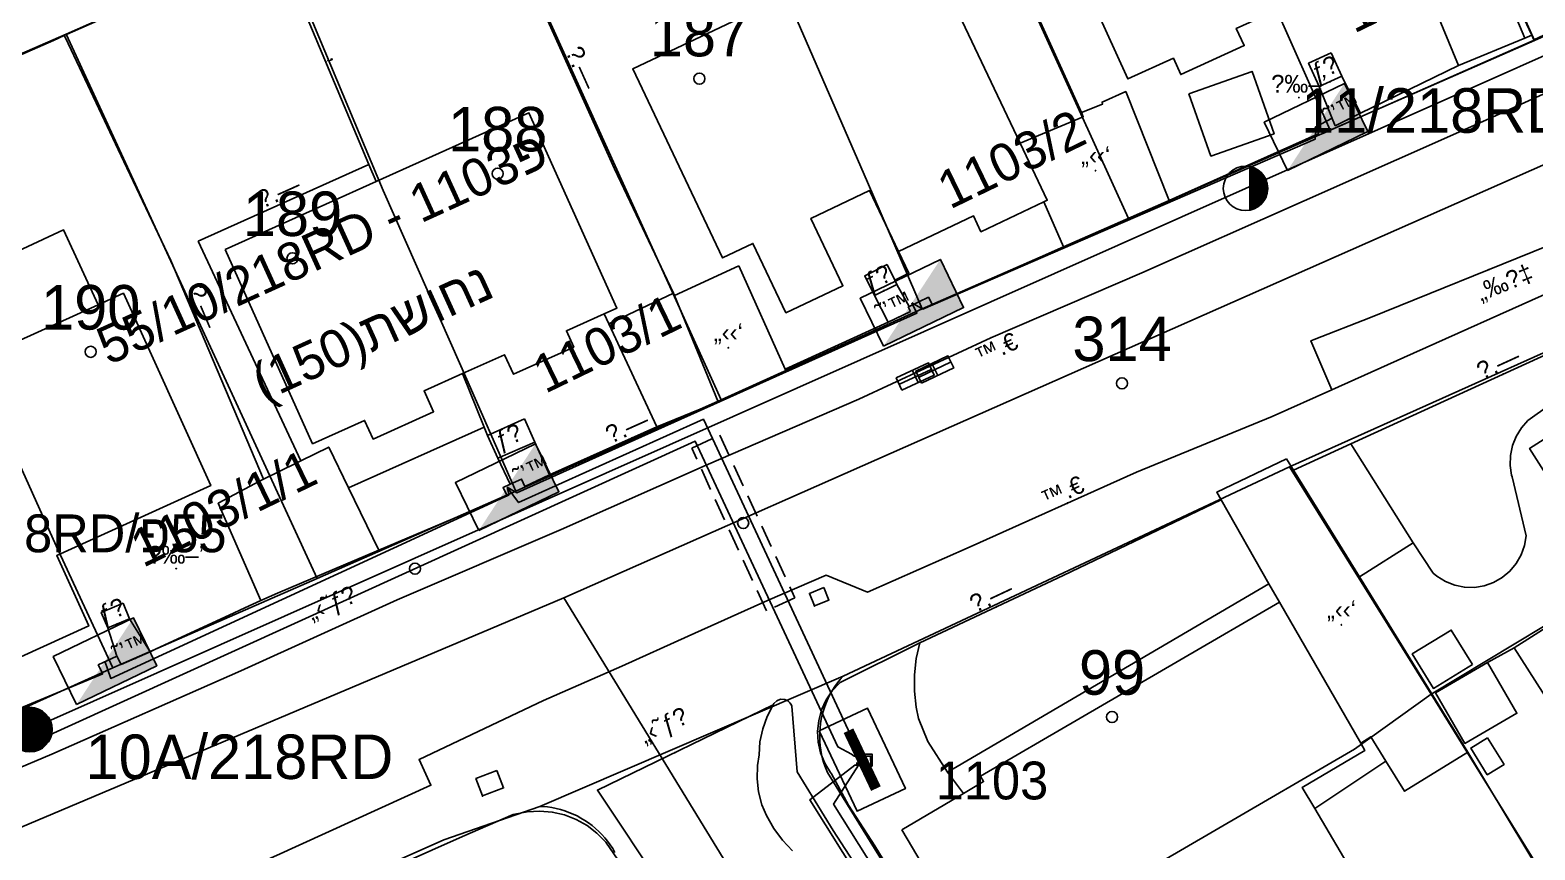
# Model space of a CAD drawing. Header units: metres. Extents: x 218299 to 220222, y 572714 to 574340.
# Drawn here: x 219021.1 to 219088.7, y 573338.7 to 573375.5 of the extents above; entities that cross this region are included whole.
import ezdxf
from ezdxf.enums import TextEntityAlignment as Align

# ---------------------------------------------------------------- set-up
doc = ezdxf.new("R2010")
doc.units = ezdxf.units.M
doc.header["$MEASUREMENT"] = 0
doc.linetypes.add('DASH15', pattern=[1.5, 1, -0.5])
for name, color, linetype in [('1602', 44, 'Continuous'), ('1603', 44, 'Continuous'), ('6011', 10, 'Continuous'), ('6091', 102, 'CABLEUNDEXIST03'), ('6151', 102, 'CABLEUNDEXIST03'), ('6241', 7, 'Continuous'), ('6261', 7, 'Continuous'), ('6351', 7, 'Continuous'), ('6361', 7, 'Continuous'), ('6701', 7, 'DASH15'), ('6911', 3, 'Continuous'), ('6916', 7, 'Continuous'), ('A_POINTS', 2, 'Continuous'), ('M2200', 253, 'Continuous'), ('M2207', 253, 'Continuous'), ('M2401', 7, 'Continuous'), ('M2404', 7, 'Continuous'), ('M2407', 253, 'Continuous'), ('M2408', 253, 'Continuous'), ('M2412', 253, 'Continuous'), ('M2420', 253, 'Continuous'), ('M2430', 253, 'Continuous'), ('M2601', 253, 'Continuous'), ('M2602', 253, 'Continuous'), ('M2605', 253, 'Continuous'), ('M2612', 253, 'Continuous'), ('M2804', 253, 'Continuous'), ('M4903', 253, 'Continuous'), ('M5250', 253, 'Continuous')]:
    doc.layers.add(name, color=color, linetype=linetype)
doc.styles.add('HEBTXT', font='HEBTXT')
doc.styles.add('MAVAT_HEBTXT', font='HEBTXT')
doc.linetypes.add('CABLEUNDEXIST03', pattern='A,3.5,[222,elecad.shx,S=0.01,R=0,X=0,Y=0],1.5', length=5)

# ---------------------------------------------------------------- blocks, each defined once
blk = doc.blocks.new('6261')
blk.add_lwpolyline([(-2, -1.2), (2, -1.2), (2, 1.2), (-2, 1.2)], close=True)
at = {"color": 0}
blk.add_solid([(2, 1.2), (-2, -1.2), (2, -1.2)], dxfattribs=at)
at = {"color": 0, "style": 'HEBTXT'}
blk.add_attdef('PIL_NAME', (2.689, 2.418), '', height=1.7, dxfattribs=at)
at = {"style": 'HEBTXT'}
blk.add_attdef('CAMUT_MONIM', (2.489, 0.218), '', height=1.7, dxfattribs=at)
at = {"color": 0, "style": 'HEBTXT', "flags": 1}
for tag, p in [('TYPE', (2.585, -1.773)), ('MAP_TYPE', (2.689, -3.782))]:
    blk.add_attdef(tag, p, '', height=1.7, dxfattribs=at)
blk = doc.blocks.new('6911')
at = {"layer": 'A_POINTS'}
blk.add_circle((0, 0), 0.25, dxfattribs=at)
at = {"color": 0, "style": 'HEBTXT', "flags": 1}
blk.add_attdef('CODE', (-2.918, 6.399), '', height=1.7, dxfattribs=at)
at = {"color": 0, "style": 'HEBTXT'}
for tag, p in [('PATH', (0.169, 4.708)), ('HTCH', (0.169, 2.708))]:
    blk.add_attdef(tag, text='', height=1.7, dxfattribs=at).set_placement(p, align=Align.MIDDLE_CENTER)
blk = doc.blocks.new('6351')
at = {"color": 0}
for p, q in [((0.188, -0.982), (0.188, 0.982)), ((0.219, -0.976), (0.219, 0.976)), ((0.25, -0.968), (0.25, 0.968)), ((0.281, -0.96), (0.281, 0.96)), ((0.312, -0.95), (0.312, 0.95)), ((0.344, -0.939), (0.344, 0.939)), ((0.375, -0.927), (0.375, 0.927)), ((0.406, -0.914), (0.406, 0.914)), ((0.438, -0.899), (0.438, 0.899)), ((0.469, -0.883), (0.469, 0.883)), ((0.5, -0.866), (0.5, 0.866)), ((0.531, -0.847), (0.531, 0.847)), ((0.562, -0.827), (0.562, 0.827)), ((0.594, -0.805), (0.594, 0.805)), ((0.625, -0.781), (0.625, 0.781)), ((0.656, -0.755), (0.656, 0.755)), ((0.688, -0.726), (0.688, 0.726)), ((0.719, -0.695), (0.719, 0.695)), ((0.75, -0.661), (0.75, 0.661)), ((0.781, -0.624), (0.781, 0.624)), ((0.812, -0.583), (0.812, 0.583)), ((0.844, -0.537), (0.844, 0.537)), ((0.875, -0.484), (0.875, 0.484)), ((0.906, -0.423), (0.906, 0.423)), ((0.938, -0.348), (0.938, 0.348)), ((0.969, -0.248), (0.969, 0.248))]:
    blk.add_line(p, q, dxfattribs=at)
blk.add_circle((0, 0), 1, dxfattribs=at)
at = {"color": 0, "style": 'HEBTXT'}
blk.add_attdef('POLE_NUM', (2, 2), '', height=2, dxfattribs=at)
at = {"color": 0, "style": 'HEBTXT', "flags": 1}
blk.add_attdef('MAP_TYPE', (2.014, -0.642), '', height=2, dxfattribs=at)
blk = doc.blocks.new('6361')
at = {"color": 0, "const_width": 1}
blk.add_lwpolyline([(-0.5, 0, 1), (0.5, 0, 1)], format="xyb", close=True, dxfattribs=at)
at = {"color": 0}
blk.add_circle((0, 0), 1, dxfattribs=at)
at = {"color": 0, "style": 'HEBTXT'}
blk.add_attdef('POLE_NUM', (2, 2), '', height=2, dxfattribs=at)
at = {"color": 0, "style": 'HEBTXT', "flags": 1}
blk.add_attdef('MAP_TYPE', (2.014, -0.577), '', height=2, dxfattribs=at)
blk = doc.blocks.new('6241')
at = {"color": 0}
blk.add_lwpolyline([(-2, -1.2), (2, -1.2), (2, 1.2), (-2, 1.2)], close=True, dxfattribs=at)
blk.add_lwpolyline([(-2, -1.2), (2, -1.2), (2, 1.2), (-2, 1.2)], close=True, dxfattribs=at)
at = {"color": 0, "const_width": 0.48}
blk.add_lwpolyline([(-1.44, 0), (1.44, 0)], dxfattribs=at)
blk.add_lwpolyline([(-1.44, 0), (1.44, 0)], dxfattribs=at)
at = {"color": 0, "style": 'HEBTXT'}
blk.add_attdef('PIL_NAME', (2.42, 1.776), '', height=1.7, dxfattribs=at)
at = {"color": 0, "style": 'HEBTXT', "flags": 1}
for tag, p in [('TYPE', (2.43, -0.61)), ('MAP_TYPE', (2.423, -2.677))]:
    blk.add_attdef(tag, p, '', height=1.7, dxfattribs=at)
blk = doc.blocks.new('6916')
at = {"layer": 'A_POINTS'}
blk.add_circle((0, 0), 0.25, dxfattribs=at)
at = {"color": 0, "style": 'HEBTXT'}
for tag, p in [('HTCH', (0.006, 3.527)), ('PIPE', (0.049, 1.33))]:
    blk.add_attdef(tag, text='', height=1.7, dxfattribs=at).set_placement(p, align=Align.MIDDLE_CENTER)
blk = doc.blocks.new('1603')
at = {"layer": 'A_POINTS'}
blk.add_circle((0, 0), 0.25, dxfattribs=at)
at = {"color": 0, "style": 'HEBTXT'}
blk.add_attdef('PARCEL_NUM', text='', height=2, dxfattribs=at).set_placement((0, 1), align=Align.CENTER)
at = {"color": 0, "style": 'HEBTXT', "flags": 1}
blk.add_attdef('LOT_NUM', text='', height=2, dxfattribs=at).set_placement((0, -2.5), align=Align.CENTER)
blk = doc.blocks.new('M2404')
blk.add_circle((0, 0), 0.025)
at = {"style": 'MAVAT_HEBTXT'}
blk.add_attdef('NAME', text='', height=0.8, dxfattribs=at).set_placement((0, 1.59), align=Align.MIDDLE)
blk = doc.blocks.new('M2408')
blk.add_circle((0, 0), 0.025)
at = {"style": 'MAVAT_HEBTXT'}
blk.add_attdef('NAME', text='', height=0.8, dxfattribs=at).set_placement((0, 1.59), align=Align.MIDDLE)
blk = doc.blocks.new('M2804')
blk.add_circle((0, 0), 0.025)
at = {"style": 'MAVAT_HEBTXT'}
blk.add_attdef('NAME', text='', height=0.8, dxfattribs=at).set_placement((0, 1.59), align=Align.MIDDLE)
blk = doc.blocks.new('M2601')
blk.add_circle((0, 0), 0.025)
at = {"style": 'MAVAT_HEBTXT'}
blk.add_attdef('NAME', text='', height=0.8, dxfattribs=at).set_placement((0, 1.59), align=Align.MIDDLE)
blk = doc.blocks.new('M2605')
blk.add_circle((0, 0), 0.025)
at = {"style": 'MAVAT_HEBTXT'}
blk.add_attdef('NAME', text='', height=0.8, dxfattribs=at).set_placement((0, 1.59), align=Align.MIDDLE)
blk = doc.blocks.new('M2612')
blk.add_circle((0, 0), 0.025)
at = {"style": 'MAVAT_HEBTXT'}
blk.add_attdef('NAME', text='', height=0.8, dxfattribs=at).set_placement((0, 1.59), align=Align.MIDDLE)
blk = doc.blocks.new('M2207')
blk.add_circle((0, 0), 0.025)
at = {"style": 'MAVAT_HEBTXT'}
blk.add_attdef('NAME', text='', height=0.8, dxfattribs=at).set_placement((0, 1.59), align=Align.MIDDLE)
blk = doc.blocks.new('M2412')
blk.add_circle((0, 0), 0.025)
at = {"style": 'MAVAT_HEBTXT'}
blk.add_attdef('NAME', text='', height=0.8, dxfattribs=at).set_placement((0, 1.59), align=Align.MIDDLE)
blk = doc.blocks.new('M5250')
blk.add_circle((0, 0), 0.025)
at = {"style": 'MAVAT_HEBTXT'}
blk.add_attdef('NAME', text='', height=0.8, dxfattribs=at).set_placement((0, 1.25), align=Align.MIDDLE)
blk = doc.blocks.new('M2430')
blk.add_circle((0, 0), 0.025)
at = {"style": 'MAVAT_HEBTXT'}
blk.add_attdef('NAME', text='', height=0.8, dxfattribs=at).set_placement((0, 1.25), align=Align.MIDDLE)
blk = doc.blocks.new('M4903')
blk.add_lwpolyline([(-1.6, -0.59), (1.6, -0.59), (1.6, 0.62), (-1.6, 0.62)], close=True)
for points in [[(-1.57, 0), (1.57, 0)], [(0, 0.62), (0, -0.59)]]:
    blk.add_lwpolyline(points)
at = {"style": 'MAVAT_HEBTXT', "flags": 1}
for tag, p in [('MARK', (0, 1.87)), ('IL', (0, -6.97))]:
    blk.add_attdef(tag, text='', height=0.8, dxfattribs=at).set_placement(p, align=Align.MIDDLE)
at = {"style": 'MAVAT_HEBTXT'}
for tag, p in [('HEIGHT', (0, -1.84)), ('NAME', (0, -4.41))]:
    blk.add_attdef(tag, text='', height=0.8, dxfattribs=at).set_placement(p, align=Align.MIDDLE)
blk = doc.blocks.new('111')
at = {"layer": 'M2200'}
for points in [[(219066.484, 573381.989, 572.64), (219079.943, 573388.129, 572.64), (219081.676, 573384.331, 572.588), (219083.661, 573379.979, 572.528), (219083.94, 573379.369, 572.52), (219081.638, 573378.318, 572.52), (219081.941, 573377.652, 572.28), (219079.253, 573376.426, 572.28), (219078.884, 573377.234, 572.52), (219075.303, 573375.6, 572.52), (219075.656, 573374.826, 572.28), (219072.809, 573373.527, 572.28), (219072.474, 573374.261, 572.52), (219070.434, 573373.33, 572.52)], [(219058.917, 573384.512, 574.92), (219065.594, 573370.435, 572.077), (219066.809, 573367.873, 571.56), (219066.809, 573367.873, 571.56), (219066.657, 573367.801, 571.554), (219063.832, 573366.461, 571.44), (219063.496, 573367.17, 571.56), (219060.127, 573365.572, 571.56), (219060.127, 573365.572, 571.56), (219058.827, 573368.313, 572.04), (219056.19, 573367.062, 572.04), (219057.627, 573364.031, 571.92), (219055.069, 573362.817, 571.92), (219053.589, 573365.938, 571.92), (219052.213, 573365.285, 571.92), (219048.185, 573373.78, 571.92), (219055.191, 573377.103, 575.76), (219053.006, 573381.709, 575.04), (219053.006, 573381.709, 575.04)], [(219029.873, 573365.66, 571.68), (219036.658, 573368.717, 571.68), (219043.52, 573371.81, 571.68), (219047.475, 573363.032, 571.56), (219046.909, 573362.777, 571.56), (219045.206, 573362.01, 571.56), (219045.538, 573361.274, 571.2), (219042.825, 573360.052, 571.2), (219042.427, 573360.935, 571.44), (219040.54, 573360.085, 571.44), (219038.813, 573359.307, 571.44), (219039.236, 573358.369, 571.2), (219036.52, 573357.145, 571.32), (219036.142, 573357.984, 571.56), (219033.806, 573356.929, 571.68)], [(219016.681, 573359.786, 571.08), (219018.577, 573360.646, 571.08), (219024.166, 573363.182, 571.08), (219025.305, 573363.699, 571.08), (219029.229, 573355.05, 571.08), (219022.312, 573351.912, 571.08), (219023.749, 573348.746, 570.96), (219023.749, 573348.746, 570.96), (219016.603, 573345.504, 570.96), (219016.33, 573346.105, 570.96), (219017.208, 573346.504, 570.96), (219016.91, 573347.162, 570.99), (219016.028, 573349.105, 571.08), (219015.645, 573348.931, 571.08), (219011.723, 573357.574, 571.08), (219012.011, 573357.705, 571.08), (219010.706, 573360.581, 570.48), (219010.706, 573360.581, 570.48), (219012.908, 573361.58, 570.48), (219015.362, 573362.694, 570.48)], [(219104.315, 573349.789, 573.96), (219091.776, 573341.854, 577.56), (219091.627, 573342.088, 577.56), (219091.464, 573341.985, 577.32), (219087.791, 573347.766, 577.08), (219087.791, 573347.766, 577.08), (219092.335, 573350.652, 577.56), (219088.479, 573356.723, 573.72), (219096.684, 573361.954, 573.96), (219096.684, 573361.954, 573.96), (219104.225, 573349.932, 573.96)], [(219060.277, 573339.576, 572.4), (219063.043, 573341.212, 572.852), (219063.948, 573341.746, 573), (219063.803, 573341.991, 573), (219077.236, 573349.805, 573), (219077.236, 573349.805, 573), (219077.236, 573349.805, 573), (219080.892, 573343.479, 573.228), (219081.081, 573343.152, 573.24), (219078.269, 573341.489, 574.32), (219078.829, 573340.541, 574.062), (219080.62, 573337.513, 573.24), (219078.437, 573336.222, 573.12), (219079.709, 573334.071, 573.12), (219079.258, 573333.804, 573.126), (219071.484, 573329.208, 573.24), (219070.746, 573330.456, 573.12), (219068.853, 573329.337, 572.88), (219068.853, 573329.337, 572.88), (219067.046, 573332.393, 572.76), (219068.94, 573333.513, 573), (219067.704, 573335.603, 573), (219066.533, 573337.583, 573), (219062.776, 573335.351, 572.64)]]:
    blk.add_polyline3d(points, close=True, dxfattribs=at)
at = {"layer": 'M2207'}
for points in [[(219089.175, 573380.988, 571.86), (219091.341, 573376.326, 571.74), (219091.341, 573376.326, 571.74), (219088.671, 573375.086, 571.74), (219088.573, 573375.297, 571.745), (219086.505, 573379.747, 571.86), (219086.505, 573379.747, 571.86), (219086.505, 573379.747, 571.86), (219088.409, 573380.631, 571.86), (219089.175, 573380.988, 571.86)], [(219086.709, 573378.882, 571.74), (219088.258, 573375.154, 571.62), (219088.258, 573375.154, 571.62), (219088.258, 573375.154, 571.62), (219085.279, 573373.934, 571.38), (219085.279, 573373.934, 571.38), (219083.91, 573377.278, 571.5), (219084.203, 573377.397, 571.5), (219083.631, 573378.793, 571.5), (219084.959, 573379.336, 571.5), (219085.396, 573378.332, 571.5)], [(219073.172, 573372.661, 571.86), (219074.163, 573369.86, 571.74), (219076.999, 573370.863, 571.62), (219076.009, 573373.664, 571.62)], [(219072.279, 573367.859, 571.14), (219067.54, 573365.785, 571.26), (219067.54, 573365.785, 571.26), (219066.657, 573367.801, 571.38), (219066.809, 573367.873, 571.38), (219065.594, 573370.435, 571.74), (219068.429, 573371.629, 571.74), (219068.345, 573371.816, 571.74), (219068.345, 573371.816, 571.74), (219069.294, 573372.201, 571.38), (219069.27, 573372.29, 571.38), (219070.335, 573372.761, 571.38), (219072.279, 573367.859, 571.14)], [(219052.946, 573364.929, 571.14), (219055.037, 573360.28, 571.14), (219055.081, 573360.183, 571.14), (219052.027, 573358.809, 571.14), (219052.027, 573358.809, 571.14), (219050.061, 573363.599, 571.14), (219050.061, 573363.599, 571.14), (219052.946, 573364.929, 571.14)], [(219077.555, 573356.255, 571.86), (219077.87, 573355.745, 571.888), (219080.836, 573350.943, 572.15), (219085.7, 573343.065, 572.58), (219085.7, 573343.065, 572.58), (219082.862, 573341.313, 572.58), (219082.025, 573342.668, 572.779), (219081.35, 573343.761, 572.94), (219080.892, 573343.479, 572.94), (219077.236, 573349.805, 572.94), (219076.76, 573350.643, 572.757), (219074.619, 573354.413, 571.933), (219074.427, 573354.75, 571.86)], [(219085.91, 573347.008, 573.42), (219084.157, 573345.938, 573.42), (219083.211, 573347.489, 573.42), (219084.963, 573348.559, 573.42), (219085.91, 573347.008, 573.42)], [(219086.581, 573347.101, 573.42), (219087.909, 573344.82, 573.42), (219085.575, 573343.461, 573.42), (219084.247, 573345.742, 573.42), (219086.581, 573347.101, 573.42), (219086.581, 573347.101, 573.42)], [(219086.587, 573343.72, 572.58), (219087.33, 573342.519, 572.58), (219086.578, 573342.054, 572.58), (219085.835, 573343.255, 572.58), (219086.587, 573343.72, 572.58)]]:
    blk.add_polyline3d(points, close=True, dxfattribs=at)
at = {"layer": 'M2401'}
for points in [[(219146.216, 573398.016, 570.9), (219138.132, 573394.298, 570.66), (219130.053, 573390.848, 570.54), (219120.3, 573386.499, 570.42), (219113.342, 573383.372, 570.18), (219108.029, 573381.068, 569.94), (219098.954, 573377.019, 569.82), (219092.947, 573374.396, 569.58), (219086.645, 573371.536, 569.46), (219078.358, 573367.848, 569.34), (219071.058, 573364.614, 569.1), (219064.28, 573361.697, 568.86), (219058.349, 573358.938, 568.74), (219051.481, 573355.967, 568.468), (219044.975, 573353.082, 568.348), (219037.609, 573349.919, 568.073), (219030.585, 573346.728, 567.886), (219022.088, 573342.981, 567.833), (219020.254, 573342.208, 567.66)], [(219089.578, 573363.842, 569.434), (219082.823, 573360.81, 569.314), (219079.591, 573359.358, 569.248), (219076.908, 573358.152, 569.194), (219070.82, 573355.658, 569.074), (219063.353, 573352.304, 568.954), (219058.731, 573350.263, 568.774), (219056.884, 573351.021, 568.654), (219054.237, 573349.88, 568.534), (219050.683, 573348.286, 568.414), (219047.691, 573346.94, 568.354), (219044.178, 573345.389, 568.234), (219038.586, 573342.737, 568.234), (219039.116, 573341.581, 568.234), (219032.182, 573338.42, 568.114), (219026.462, 573335.903, 568.114), (219021.2, 573333.479, 567.994), (219014.952, 573330.781, 567.874)], [(219055.568, 573342.188, 568.942), (219057.191, 573339.555, 569.017), (219058.269, 573337.892, 569.167)], [(219055.366, 573338.639, 568.999), (219054.913, 573339.116, 568.961), (219054.52, 573339.645, 568.925), (219054.194, 573340.217, 568.892), (219053.982, 573340.707, 568.867), (219053.842, 573341.283, 568.821), (219053.779, 573341.874, 568.793), (219053.793, 573342.468, 568.785), (219053.862, 573342.948, 568.792), (219053.904, 573343.535, 568.754), (219054.025, 573344.112, 568.728), (219054.222, 573344.668, 568.715), (219054.491, 573345.193, 568.716), (219054.491, 573345.193, 568.716), (219054.527, 573345.25, 568.717), (219054.654, 573345.384, 568.751), (219054.826, 573345.452, 568.78), (219055.013, 573345.443, 568.799), (219055.18, 573345.359, 568.806), (219055.188, 573345.349, 568.806), (219055.239, 573345.286, 568.803), (219055.298, 573345.214, 568.799), (219055.328, 573345.142, 568.792), (219055.568, 573342.188, 568.942)]]:
    blk.add_polyline3d(points, dxfattribs=at)
at = {"layer": 'M2404'}
for points in [[(219146.216, 573398.016, 570.9), (219138.132, 573394.298, 570.66), (219130.053, 573390.848, 570.54), (219120.3, 573386.499, 570.42), (219113.342, 573383.372, 570.18), (219108.029, 573381.068, 569.94), (219098.954, 573377.019, 569.82), (219092.947, 573374.396, 569.58), (219086.645, 573371.536, 569.46), (219078.358, 573367.848, 569.34), (219071.058, 573364.614, 569.1), (219064.28, 573361.697, 568.86), (219058.349, 573358.938, 568.74), (219051.481, 573355.967, 568.468), (219044.975, 573353.082, 568.348), (219037.609, 573349.919, 568.073), (219030.585, 573346.728, 567.886), (219022.088, 573342.981, 567.833), (219020.254, 573342.208, 567.66)], [(219089.578, 573363.842, 569.434), (219082.823, 573360.81, 569.314), (219079.591, 573359.358, 569.248), (219076.908, 573358.152, 569.194), (219070.82, 573355.658, 569.074), (219063.353, 573352.304, 568.954), (219058.731, 573350.263, 568.774), (219056.884, 573351.021, 568.654), (219054.237, 573349.88, 568.534), (219050.683, 573348.286, 568.414), (219047.691, 573346.94, 568.354), (219044.178, 573345.389, 568.234), (219038.586, 573342.737, 568.234), (219039.116, 573341.581, 568.234), (219032.182, 573338.42, 568.114), (219026.462, 573335.903, 568.114), (219021.2, 573333.479, 567.994), (219014.952, 573330.781, 567.874)], [(219055.568, 573342.188, 568.942), (219057.191, 573339.555, 569.017), (219058.269, 573337.892, 569.167)], [(219055.366, 573338.639, 568.999), (219054.913, 573339.116, 568.961), (219054.52, 573339.645, 568.925), (219054.194, 573340.217, 568.892), (219053.982, 573340.707, 568.867), (219053.842, 573341.283, 568.821), (219053.779, 573341.874, 568.793), (219053.793, 573342.468, 568.785), (219053.862, 573342.948, 568.792), (219053.904, 573343.535, 568.754), (219054.025, 573344.112, 568.728), (219054.222, 573344.668, 568.715), (219054.491, 573345.193, 568.716), (219054.491, 573345.193, 568.716), (219054.527, 573345.25, 568.717), (219054.654, 573345.384, 568.751), (219054.826, 573345.452, 568.78), (219055.013, 573345.443, 568.799), (219055.18, 573345.359, 568.806), (219055.188, 573345.349, 568.806), (219055.239, 573345.286, 568.803), (219055.298, 573345.214, 568.799), (219055.328, 573345.142, 568.792), (219055.568, 573342.188, 568.942)]]:
    blk.add_polyline3d(points, dxfattribs=at)
at = {"layer": 'M2407'}
for points in [[(219028.656, 573366.034, 568.942), (219033.279, 573356.166, 568.942)], [(219091.465, 573360.17, 571.095), (219088.403, 573357.972, 571.095), (219088.108, 573357.641, 571.169), (219087.875, 573357.262, 571.228), (219087.711, 573356.846, 571.27), (219087.62, 573356.407, 571.293), (219087.606, 573355.958, 571.296), (219087.67, 573355.514, 571.279), (219087.689, 573355.438, 571.275), (219088.321, 573352.799, 571.275), (219088.25, 573352.357, 571.275), (219088.101, 573351.936, 571.275), (219087.88, 573351.547, 571.275), (219087.594, 573351.204, 571.275), (219087.251, 573350.917, 571.275), (219086.862, 573350.696, 571.275), (219086.44, 573350.548, 571.275), (219085.999, 573350.477, 571.275), (219085.552, 573350.485, 571.275), (219085.113, 573350.573, 571.275), (219084.698, 573350.738, 571.275), (219084.318, 573350.974, 571.275), (219084.141, 573351.12, 571.275), (219083.247, 573352.486, 571.275)], [(219041.512, 573357.678, 568.942), (219035.42, 573354.949, 569.092)], [(219076.76, 573350.643, 570.555), (219062.335, 573342.166, 570.442)], [(219082.025, 573342.668, 570.555), (219078.829, 573340.541, 570.555)]]:
    blk.add_polyline3d(points, dxfattribs=at)
at = {"layer": 'M2408'}
for points in [[(219052.027, 573358.809, 568.429), (219049.266, 573357.694, 568.429)], [(219080.453, 573356.933, 569.28), (219077.87, 573355.745, 569.28)], [(219036.779, 573352.15, 568.069), (219032.23, 573350.214, 568.069), (219031.475, 573349.892, 568.069)], [(219054.491, 573345.193, 568.561), (219046.598, 573341.362, 568.418), (219049.616, 573336.843, 568.688), (219052.588, 573332.468, 569.048)]]:
    blk.add_polyline3d(points, dxfattribs=at)
at = {"layer": 'M2412'}
for points in [[(219079.566, 573374.496, 569.927), (219078.548, 573374.032, 569.927), (219079.026, 573372.983, 569.327), (219079.026, 573372.983, 569.327), (219080.045, 573373.447, 569.327), (219080.045, 573373.447, 569.327), (219079.566, 573374.496, 569.927)], [(219059.621, 573364.981, 569.317), (219058.608, 573364.483, 569.317), (219058.608, 573364.483, 569.317), (219059.044, 573363.597, 568.717), (219059.044, 573363.597, 568.717), (219060.057, 573364.096, 568.717), (219060.057, 573364.096, 568.717), (219059.961, 573364.291, 568.85), (219059.621, 573364.981, 569.317)], [(219043.329, 573358.059, 569.017), (219041.665, 573357.297, 569.017), (219041.665, 573357.297, 569.017), (219042.128, 573356.287, 568.342), (219042.128, 573356.287, 568.342), (219043.789, 573357.001, 568.342)], [(219025.288, 573349.765, 568.417), (219025.288, 573349.765, 568.417), (219024.309, 573349.352, 568.417), (219024.309, 573349.352, 568.417), (219024.602, 573348.656, 567.817), (219024.602, 573348.656, 567.817), (219025.582, 573349.069, 567.817), (219025.582, 573349.069, 567.817), (219025.288, 573349.765, 568.417)]]:
    blk.add_polyline3d(points, close=True, dxfattribs=at)
at = {"layer": 'M2420', "lineweight": -3, "flags": 128}
for points in [[(219045.09, 573350), (219101.2, 573374.81)], [(219045.09, 573350), (219118, 573230.81)]]:
    blk.add_lwpolyline(points, dxfattribs=at)
at = {"layer": 'M2420', "linetype": 'Continuous', "lineweight": -3}
blk.add_lwpolyline([(218993.206, 573326.375), (219010.5, 573335.38), (219045.09, 573350)], dxfattribs=at)
at = {"layer": 'M2430'}
blk.add_polyline3d([(219096.817, 573368.701, 569.505), (219096.412, 573368.829, 569.505), (219089.249, 573365.806, 569.415), (219081.325, 573362.6, 569.145), (219078.801, 573361.615, 569.145), (219078.651, 573361.561, 569.145), (219079.591, 573359.358, 569.145)], dxfattribs=at)
at = {"layer": 'M2601'}
for points in [[(219032.141, 573379.48, 569.992), (219036.334, 573369.488, 569.992), (219036.658, 573368.717, 569.992)], [(219040.54, 573360.085, 570.142), (219041.512, 573357.678, 570.142), (219041.665, 573357.297, 570.142), (219042.128, 573356.287, 570.142), (219042.674, 573355.11, 570.067)]]:
    blk.add_polyline3d(points, dxfattribs=at)
at = {"layer": 'M2602'}
for points in [[(219079.004, 573370.882, 570.362), (219078.845, 573371.155, 570.362), (219079.605, 573371.562, 570.362)], [(219060.127, 573365.572, 570.592), (219060.591, 573364.603, 570.592), (219059.961, 573364.291, 570.592), (219060.057, 573364.096, 570.592), (219060.604, 573363.1, 570.517)], [(219061.654, 573363.181, 570.217), (219061.474, 573363.514, 570.217), (219060.604, 573363.1, 570.217), (219060.562, 573363.08, 570.217), (219060.662, 573362.871, 570.217)], [(219043.343, 573355.013, 570.067), (219043.196, 573355.347, 570.067), (219042.674, 573355.11, 570.067), (219042.364, 573354.969, 570.067), (219042.552, 573354.591, 570.067), (219042.552, 573354.591, 570.067), (219042.552, 573354.591, 570.067)], [(219087.791, 573347.766, 572.7), (219086.581, 573347.101, 572.7)], [(219024.386, 573346.589, 569.467), (219024.386, 573346.589, 569.467), (219024.171, 573346.995, 569.467), (219025.013, 573347.388, 569.467), (219025.013, 573347.388, 569.467), (219025.211, 573347.003, 569.467)]]:
    blk.add_polyline3d(points, dxfattribs=at)
at = {"layer": 'M2605'}
for points in [[(219068.345, 573371.816, 569.777), (219066.149, 573376.673, 569.703), (219063.868, 573381.715, 569.627), (219062.157, 573385.271, 569.467), (219061.374, 573386.897, 569.394), (219061.354, 573386.939, 569.392)], [(219041.481, 573383.508, 568.792), (219041.119, 573383.333, 568.792), (219041.119, 573383.333, 568.792), (219044.027, 573376.704, 569.092), (219047.363, 573369.283, 569.392), (219050.011, 573363.705, 569.392), (219050.061, 573363.599, 569.392)], [(219022.7, 573375.174, 568.646), (219022.65, 573375.279, 568.642), (219022.65, 573375.279, 568.642), (219032.141, 573379.48, 568.505), (219033.038, 573379.878, 568.492), (219033.06, 573379.887, 568.492)], [(219022.65, 573375.279, 568.042), (219022.157, 573375.062, 568.038)], [(219088.258, 573375.154, 569.777), (219088.573, 573375.297, 569.777)], [(219022.157, 573375.062, 568.038), (219020.106, 573374.16, 568.017), (219010.652, 573370.002, 567.924)], [(219025.326, 573369.623, 568.81), (219022.7, 573375.174, 568.646)], [(219085.279, 573373.934, 569.777), (219080.889, 573371.797, 569.777), (219080.889, 573371.797, 569.777), (219080.05, 573373.436, 569.777)], [(219080.05, 573373.436, 569.777), (219080.045, 573373.447, 569.777)], [(219079.026, 573372.983, 569.777), (219079.746, 573371.216, 569.777)], [(219079.004, 573370.882, 569.777), (219078.973, 573370.868, 569.777), (219072.589, 573367.999, 569.777)], [(219042.552, 573354.591, 568.867), (219036.779, 573352.15, 569.092), (219036.779, 573352.15, 569.092), (219035.42, 573354.949, 569.092), (219034.53, 573356.782, 569.092), (219033.279, 573356.166, 569.028), (219033.065, 573356.061, 569.017), (219031.601, 573355.339, 568.942), (219031.601, 573355.339, 568.942), (219027.435, 573365.165, 568.942), (219025.326, 573369.623, 568.81)], [(219036.334, 573369.488, 568.942), (219028.656, 573366.034, 568.942)], [(219072.589, 573367.999, 569.777), (219072.279, 573367.859, 569.777)], [(219024.166, 573363.182, 568.642), (219022.619, 573366.541, 568.642), (219017.11, 573363.987, 568.642), (219018.577, 573360.646, 568.642)], [(219067.54, 573365.785, 569.242), (219061.654, 573363.181, 569.242), (219061.654, 573363.181, 569.242)], [(219058.608, 573364.483, 569.467), (219059.044, 573363.597, 569.467), (219059.657, 573362.397, 569.392), (219059.657, 573362.397, 569.392), (219055.037, 573360.28, 569.392)], [(219080.836, 573350.943, 571.26), (219083.247, 573352.486, 571.26), (219080.453, 573356.933, 571.26), (219080.453, 573356.933, 571.26), (219091.091, 573361.796, 571.26), (219095.636, 573363.855, 571.26), (219097.229, 573364.576, 571.26), (219098.063, 573364.738, 571.26), (219098.953, 573364.759, 571.26), (219099.86, 573364.618, 571.26), (219100.743, 573364.312, 571.26), (219101.555, 573363.85, 571.26), (219102.259, 573363.26, 571.26), (219102.83, 573362.577, 571.26), (219103.257, 573361.843, 571.26), (219104.314, 573360.101, 571.26), (219104.314, 573360.101, 571.26), (219102.695, 573359.143, 571.26), (219101.714, 573358.562, 571.26), (219101.498, 573358.435, 571.26)], [(219047.117, 573362.328, 568.942), (219050.011, 573363.705, 568.942)], [(219046.909, 573362.777, 569.092), (219047.117, 573362.328, 569.092), (219049.266, 573357.694, 569.092), (219049.266, 573357.694, 569.092), (219044.44, 573355.53, 569.092), (219044.44, 573355.53, 569.092), (219043.789, 573357.001, 569.092), (219043.329, 573358.059, 569.092), (219043.329, 573358.059, 569.092)], [(219008.937, 573358.729, 568.192), (219007.707, 573358.05, 568.192), (219007.21, 573357.775, 568.192), (219010.852, 573351.577, 568.342), (219013.424, 573347.499, 568.492), (219013.774, 573346.929, 568.492), (219014.189, 573346.405, 568.492), (219014.607, 573345.991, 568.492), (219014.664, 573345.935, 568.492), (219015.192, 573345.524, 568.492), (219015.765, 573345.18, 568.492), (219016.375, 573344.906, 568.492), (219017.013, 573344.707, 568.492), (219017.67, 573344.586, 568.492), (219018.338, 573344.544, 568.492), (219019.005, 573344.582, 568.492), (219019.663, 573344.699, 568.492), (219020.303, 573344.894, 568.492), (219020.453, 573344.952, 568.492), (219020.453, 573344.952, 568.492), (219024.386, 573346.589, 568.492)], [(219030.761, 573349.561, 568.417), (219031.475, 573349.892, 568.417), (219031.475, 573349.892, 568.417), (219029.565, 573354.255, 568.417), (219031.229, 573355.141, 568.417)], [(219031.229, 573355.141, 568.417), (219031.601, 573355.339, 568.417)], [(219074.619, 573354.413, 570.442), (219067.519, 573351.013, 570.442), (219061.083, 573347.99, 570.442), (219061.083, 573347.99, 570.442), (219060.923, 573347.277, 570.442), (219060.842, 573346.55, 570.442), (219060.842, 573345.819, 570.442), (219060.921, 573345.092, 570.442), (219061.025, 573344.582, 570.442), (219061.441, 573343.543, 570.442), (219062.335, 573342.166, 570.442), (219063.043, 573341.212, 570.442)], [(219025.288, 573349.765, 568.417), (219025.582, 573349.069, 568.417), (219026.175, 573348.11, 568.417)], [(219030.049, 573349.229, 568.417), (219030.761, 573349.561, 568.417)], [(219024.309, 573349.352, 568.492), (219024.553, 573348.774, 568.492)], [(219026.175, 573348.11, 568.417), (219025.582, 573349.069, 568.417), (219026.175, 573348.11, 568.417)], [(219026.772, 573347.707, 568.417), (219030.049, 573349.229, 568.417)], [(219024.553, 573348.774, 568.492), (219024.602, 573348.656, 568.492), (219025.013, 573347.388, 568.492)], [(219026.175, 573348.11, 568.417), (219026.502, 573347.582, 568.417), (219026.175, 573348.11, 568.417)], [(219026.175, 573348.11, 568.417), (219026.502, 573347.582, 568.417), (219026.772, 573347.707, 568.417)], [(219061.083, 573347.99, 569.992), (219057.499, 573346.195, 569.992), (219057.485, 573346.188, 569.992), (219057.485, 573346.188, 569.992), (219057.148, 573345.829, 569.992), (219056.874, 573345.419, 569.992), (219056.67, 573344.971, 569.992), (219056.541, 573344.496, 569.992), (219056.49, 573344.006, 569.992), (219056.52, 573343.515, 569.992), (219056.628, 573343.034, 569.992), (219056.813, 573342.578, 569.992), (219057.069, 573342.157, 569.992), (219057.118, 573342.091, 569.992), (219057.88, 573340.684, 569.992)], [(219089.235, 573337.201, 571.26), (219085.7, 573343.065, 571.26)], [(219047.311, 573333.039, 569.565), (219048.108, 573333.575, 569.565), (219049.917, 573334.739, 569.565), (219049.917, 573334.739, 569.565), (219046.973, 573339.025, 569.565), (219046.579, 573339.428, 569.565), (219046.133, 573339.77, 569.565), (219045.642, 573340.046, 569.565), (219045.117, 573340.25, 569.565), (219044.568, 573340.377, 569.565), (219044.568, 573340.377, 569.565), (219044.007, 573340.425, 569.565), (219043.445, 573340.394, 569.565), (219042.893, 573340.283, 569.565), (219042.821, 573340.262, 569.565), (219040.535, 573339.282, 569.49), (219035.155, 573336.887, 569.415), (219028.916, 573334.132, 569.415), (219025.623, 573332.65, 569.34), (219025.623, 573332.65, 569.34), (219028.254, 573328.552, 569.34), (219025.585, 573327.081, 569.34)], [(219057.88, 573340.684, 569.992), (219059.069, 573338.865, 569.992), (219059.069, 573338.865, 569.992)], [(219059.069, 573338.865, 570.592), (219061.965, 573334.103, 570.592), (219061.965, 573334.103, 570.592), (219063.799, 573335.16, 570.508), (219065.213, 573335.975, 570.442)]]:
    blk.add_polyline3d(points, dxfattribs=at)
at = {"layer": 'M2612'}
for points in [[(219080.889, 573371.797, 570.227), (219079.746, 573371.216, 570.227)], [(219059.657, 573362.397, 570.292), (219060.662, 573362.871, 570.292)], [(219044.44, 573355.53, 570.067), (219043.343, 573355.013, 570.067)], [(219026.502, 573347.582, 569.467), (219025.211, 573347.003, 569.467)]]:
    blk.add_polyline3d(points, dxfattribs=at)
at = {"layer": 'M5250'}
for points in [[(219056.774, 573350.466, 568.651), (219056.999, 573349.906, 568.651), (219056.347, 573349.644, 568.651), (219056.122, 573350.204, 568.651), (219056.774, 573350.466, 568.651)], [(219042.084, 573342.239, 568.291), (219042.382, 573341.461, 568.291), (219041.443, 573341.101, 568.291), (219041.145, 573341.879, 568.291), (219042.084, 573342.239, 568.291)]]:
    blk.add_polyline3d(points, dxfattribs=at)
at = {"layer": 'M2207'}
ref = blk.add_blockref('M2207', (219068.982, 573369.207), dxfattribs=dict(at, xscale=0.5, yscale=0.5, zscale=0.5))
ref.add_attrib('NAME', '„‹‹‘', dxfattribs={"layer": '0', "height": 0.8, "style": 'MAVAT_HEBTXT'}).set_placement((219068.982, 573369.832), align=Align.MIDDLE)
ref = blk.add_blockref('M2207', (219052.482, 573361.247), dxfattribs=dict(at, xscale=0.5, yscale=0.5, zscale=0.5))
ref.add_attrib('NAME', '„‹‹‘', dxfattribs={"layer": '0', "height": 0.8, "style": 'MAVAT_HEBTXT'}).set_placement((219052.482, 573361.872), align=Align.MIDDLE)
ref = blk.add_blockref('M2207', (219080.026, 573348.793), dxfattribs=dict(at, xscale=0.5, yscale=0.5, zscale=0.5))
ref.add_attrib('NAME', '„‹‹‘', dxfattribs={"layer": '0', "height": 0.8, "style": 'MAVAT_HEBTXT'}).set_placement((219080.026, 573349.418), align=Align.MIDDLE)
at = {"layer": 'M2404'}
ref = blk.add_blockref('M2404', (219064.28, 573361.697), dxfattribs=dict(at, xscale=0.5, yscale=0.5, zscale=0.5))
ref.add_attrib('NAME', '™.€', dxfattribs={"layer": '0', "height": 0.8, "rotation": 24.94421, "style": 'MAVAT_HEBTXT'}).set_placement((219064.512, 573361.198), align=Align.MIDDLE)
ref = blk.add_blockref('M2404', (219067.711, 573354.261), dxfattribs=dict(at, xscale=0.5, yscale=0.5, zscale=0.5))
ref.add_attrib('NAME', '™.€', dxfattribs={"layer": '0', "height": 0.8, "rotation": 24.19381, "style": 'MAVAT_HEBTXT'}).set_placement((219067.486, 573354.763), align=Align.MIDDLE)
at = {"layer": 'M2408'}
ref = blk.add_blockref('M2408', (219033.972, 573350.955), dxfattribs=dict(at, xscale=0.5, yscale=0.5, zscale=0.5))
ref.add_attrib('NAME', '„‹˜ƒ\x8e', dxfattribs={"layer": '0', "height": 0.8, "rotation": 23.06173, "style": 'MAVAT_HEBTXT'}).set_placement((219034.693, 573349.683), align=Align.MIDDLE)
ref = blk.add_blockref('M2408', (219050.078, 573343.051), dxfattribs=dict(at, xscale=0.5, yscale=0.5, zscale=0.5))
ref.add_attrib('NAME', '„‹˜ƒ\x8e', dxfattribs={"layer": '0', "height": 0.8, "rotation": 25.88682, "style": 'MAVAT_HEBTXT'}).set_placement((219049.612, 573344.192), align=Align.MIDDLE)
at = {"layer": 'M2412'}
ref = blk.add_blockref('M2412', (219079.527, 573373.211), dxfattribs=dict(at, xscale=0.5, yscale=0.5, zscale=0.5))
ref.add_attrib('NAME', 'ƒ\x8e', dxfattribs={"layer": '0', "height": 0.8, "rotation": 24.49139, "style": 'MAVAT_HEBTXT'}).set_placement((219079.299, 573373.711), align=Align.MIDDLE)
ref = blk.add_blockref('M2412', (219059.468, 573363.806), dxfattribs=dict(at, xscale=0.5, yscale=0.5, zscale=0.5))
ref.add_attrib('NAME', 'ƒ\x8e', dxfattribs={"layer": '0', "height": 0.8, "rotation": 26.20442, "style": 'MAVAT_HEBTXT'}).set_placement((219059.225, 573364.299), align=Align.MIDDLE)
ref = blk.add_blockref('M2412', (219042.135, 573356.29), dxfattribs=dict(at, xscale=0.5, yscale=0.5, zscale=0.5))
ref.add_attrib('NAME', 'ƒ\x8e', dxfattribs={"layer": '0', "height": 0.8, "rotation": 23.26684, "style": 'MAVAT_HEBTXT'}).set_placement((219042.638, 573357.173), align=Align.MIDDLE)
ref = blk.add_blockref('M2412', (219025.024, 573348.834), dxfattribs=dict(at, xscale=0.5, yscale=0.5, zscale=0.5))
ref.add_attrib('NAME', 'ƒ\x8e', dxfattribs={"layer": '0', "height": 0.8, "rotation": 22.87172, "style": 'MAVAT_HEBTXT'}).set_placement((219024.81, 573349.341), align=Align.MIDDLE)
at = {"layer": 'M2430'}
ref = blk.add_blockref('M2430', (219086.647, 573364.754), dxfattribs=dict(at, xscale=0.5, yscale=0.5, zscale=0.5))
ref.add_attrib('NAME', '„‰\x90‡', dxfattribs={"layer": '0', "height": 0.8, "rotation": 22.02832, "style": 'MAVAT_HEBTXT'}).set_placement((219087.371, 573364.139), align=Align.MIDDLE)
at = {"layer": 'M2601'}
ref = blk.add_blockref('M2601', (219034.399, 573374.099), dxfattribs=dict(at, xscale=0.5, yscale=0.5, zscale=0.5))
ref.add_attrib('NAME', '‚', dxfattribs={"layer": '0', "height": 0.8, "rotation": 292.76875, "style": 'MAVAT_HEBTXT'}).set_placement((219034.906, 573374.312), align=Align.MIDDLE)
at = {"layer": 'M2605'}
ref = blk.add_blockref('M2605', (219045.417, 573373.611), dxfattribs=dict(at, xscale=0.5, yscale=0.5, zscale=0.5))
ref.add_attrib('NAME', '\x9a.—', dxfattribs={"layer": '0', "height": 0.8, "rotation": 294.20729, "style": 'MAVAT_HEBTXT'}).set_placement((219045.919, 573373.837), align=Align.MIDDLE)
ref = blk.add_blockref('M2605', (219032.495, 573367.761), dxfattribs=dict(at, xscale=0.5, yscale=0.5, zscale=0.5))
ref.add_attrib('NAME', '\x9a.—', dxfattribs={"layer": '0', "height": 0.8, "rotation": 24.21782, "style": 'MAVAT_HEBTXT'}).set_placement((219032.27, 573368.263), align=Align.MIDDLE)
ref = blk.add_blockref('M2605', (219028.404, 573362.878), dxfattribs=dict(at, xscale=0.5, yscale=0.5, zscale=0.5))
ref.add_attrib('NAME', '\x9a.—', dxfattribs={"layer": '0', "height": 0.8, "rotation": 292.97584, "style": 'MAVAT_HEBTXT'}).set_placement((219028.911, 573363.092), align=Align.MIDDLE)
ref = blk.add_blockref('M2605', (219087.29, 573360.059), dxfattribs=dict(at, xscale=0.5, yscale=0.5, zscale=0.5))
ref.add_attrib('NAME', '\x9a.—', dxfattribs={"layer": '0', "height": 0.8, "rotation": 24.56672, "style": 'MAVAT_HEBTXT'}).set_placement((219087.061, 573360.559), align=Align.MIDDLE)
ref = blk.add_blockref('M2605', (219048.149, 573357.193), dxfattribs=dict(at, xscale=0.5, yscale=0.5, zscale=0.5))
ref.add_attrib('NAME', '\x9a.—', dxfattribs={"layer": '0', "height": 0.8, "rotation": 24.1456, "style": 'MAVAT_HEBTXT'}).set_placement((219047.924, 573357.695), align=Align.MIDDLE)
ref = blk.add_blockref('M2605', (219064.517, 573349.603), dxfattribs=dict(at, xscale=0.5, yscale=0.5, zscale=0.5))
ref.add_attrib('NAME', '\x9a.—', dxfattribs={"layer": '0', "height": 0.8, "rotation": 25.16236, "style": 'MAVAT_HEBTXT'}).set_placement((219064.283, 573350.101), align=Align.MIDDLE)
at = {"layer": 'M2612'}
ref = blk.add_blockref('M2612', (219080.318, 573371.506), dxfattribs=dict(at, xscale=0.5, yscale=0.5, zscale=0.5))
ref.add_attrib('NAME', '˜’™', dxfattribs={"layer": '0', "height": 0.8, "rotation": 26.97749, "style": 'MAVAT_HEBTXT'}).set_placement((219080.068, 573371.997), align=Align.MIDDLE)
ref = blk.add_blockref('M2612', (219060.159, 573362.634), dxfattribs=dict(at, xscale=0.5, yscale=0.5, zscale=0.5))
ref.add_attrib('NAME', '˜’™', dxfattribs={"layer": '0', "height": 0.8, "rotation": 25.26424, "style": 'MAVAT_HEBTXT'}).set_placement((219059.925, 573363.131), align=Align.MIDDLE)
ref = blk.add_blockref('M2612', (219043.891, 573355.272), dxfattribs=dict(at, xscale=0.5, yscale=0.5, zscale=0.5))
ref.add_attrib('NAME', '˜’™', dxfattribs={"layer": '0', "height": 0.8, "rotation": 25.24562, "style": 'MAVAT_HEBTXT'}).set_placement((219043.657, 573355.769), align=Align.MIDDLE)
ref = blk.add_blockref('M2612', (219025.857, 573347.292), dxfattribs=dict(at, xscale=0.5, yscale=0.5, zscale=0.5))
ref.add_attrib('NAME', '˜’™', dxfattribs={"layer": '0', "height": 0.8, "rotation": 24.14236, "style": 'MAVAT_HEBTXT'}).set_placement((219025.632, 573347.794), align=Align.MIDDLE)
at = {"layer": 'M2804'}
ref = blk.add_blockref('M2804', (219078.118, 573372.489, 574.41), dxfattribs=dict(at, xscale=0.5, yscale=0.5, zscale=0.5))
ref.add_attrib('NAME', '\x8d‰–’', dxfattribs={"layer": '0', "height": 0.8, "style": 'MAVAT_HEBTXT'}).set_placement((219078.118, 573373.114, 574.41), align=Align.MIDDLE)
ref = blk.add_blockref('M2804', (219027.675, 573351.32, 572.88), dxfattribs=dict(at, xscale=0.5, yscale=0.5, zscale=0.5))
ref.add_attrib('NAME', '\x8d‰–’', dxfattribs={"layer": '0', "height": 0.8, "style": 'MAVAT_HEBTXT'}).set_placement((219027.675, 573351.945, 572.88), align=Align.MIDDLE)
at = {"layer": 'M4903'}
for p, xscale, yscale, zscale, rotation in [((219060.881, 573359.946, 568.56), 0.4999999999999998, 0.4999999999999998, 0.4999999999999998, 24.90232983977158), ((219061.76, 573360.263, 568.56), 0.4999999999999999, 0.4999999999999999, 0.4999999999999999, 25.67329089051807)]:
    blk.add_blockref('M4903', p, dxfattribs=dict(at, xscale=xscale, yscale=yscale, zscale=zscale, rotation=rotation))
at = {"layer": 'M5250', "xscale": 0.5, "yscale": 0.5, "zscale": 0.5}
blk.add_blockref('M5250', (219056.347, 573349.644, 568.651), dxfattribs=at)
at = {"layer": 'M5250', "xscale": 0.5, "yscale": 0.5, "zscale": 0.5, "rotation": 93.66526930603385}
blk.add_blockref('M5250', (219041.443, 573341.101, 568.291), dxfattribs=at)

msp = doc.modelspace()

# ---------------------------------------------------------------- linework, layer by layer
at = {"layer": '1602'}
for points in [[(219095.236, 573384.851), (219097.686, 573379.081), (219088.696, 573375.061), (219077.686, 573399.601), (219084.096, 573402.401), (219087.006, 573403.671), (219091.746, 573392.711)], [(219022.736, 573375.341), (219020.056, 573374.171), (219008.9059, 573399.3835), (219008.876, 573399.451), (219018.046, 573403.301), (219018.0765, 573403.2339), (219020.686, 573397.491), (219024.166, 573389.631), (219029.216, 573378.221)], [(219077.686, 573399.601), (219088.696, 573375.061), (219079.516, 573371.031), (219076.956, 573376.781), (219073.476, 573384.671), (219068.864, 573395.777), (219075.006, 573398.451)], [(219076.956, 573376.781), (219079.516, 573371.031), (219070.466, 573367.051), (219059.31, 573391.581), (219065.866, 573394.471), (219068.864, 573395.777), (219073.476, 573384.671)], [(219059.31, 573391.581), (219070.466, 573367.051), (219061.196, 573362.991), (219058.728, 573368.69), (219055.277, 573376.645), (219050.456, 573387.661), (219056.656, 573390.411)], [(219058.728, 573368.69), (219061.196, 573362.991), (219052.166, 573358.911), (219041.046, 573383.461), (219047.556, 573386.391), (219050.456, 573387.661), (219055.277, 573376.645)], [(219041.046, 573383.461), (219052.166, 573358.911), (219042.936, 573354.801), (219040.466, 573360.441), (219036.976, 573368.311), (219032.27, 573379.571), (219038.426, 573382.291)], [(219040.466, 573360.441), (219042.936, 573354.801), (219034.006, 573350.871), (219022.736, 573375.341), (219029.216, 573378.221), (219032.27, 573379.571), (219036.976, 573368.311)], [(219022.736, 573375.341), (219034.006, 573350.871), (219024.836, 573346.861), (219022.286, 573352.341), (219018.746, 573360.181), (219013.769, 573371.431), (219020.056, 573374.171)], [(219084.056, 573345.681), (219092.906, 573351.011), (219100.206, 573355.531), (219105.376, 573358.791), (219110.736, 573350.081), (219089.346, 573337.141)], [(219062.766, 573332.731), (219068.056, 573335.891), (219080.616, 573343.201), (219084.056, 573345.681), (219089.346, 573337.141), (219068.016, 573324.091)]]:
    msp.add_lwpolyline(points, close=True, dxfattribs=at)
for points in [[(219020.756, 573345.021), (219024.836, 573346.861), (219034.006, 573350.871), (219042.936, 573354.801), (219052.166, 573358.911), (219061.196, 573362.991), (219070.466, 573367.051), (219079.516, 573371.031), (219088.696, 573375.061), (219097.686, 573379.081), (219107.036, 573383.151), (219116.156, 573387.181), (219125.306, 573391.221), (219134.256, 573395.261), (219143.346, 573399.311)], [(219151.768, 573388.703), (219133.406, 573380.551), (219114.17, 573372.088), (219097.474, 573364.783), (219097.446, 573364.771), (219077.696, 573355.901), (219057.636, 573346.491), (219044.016, 573340.631), (219039.706, 573339.131), (219022.866, 573331.641), (219003.286, 573322.891), (218988.044, 573314.698), (218986.896, 573314.081), (218970.386, 573301.731), (218953.28, 573287.598), (218939.506, 573276.061), (218923.796, 573262.781), (218906.986, 573248.861), (218906.967, 573248.845), (218894.406, 573238.331), (218872.996, 573220.501)], [(219092.906, 573351.011), (219084.056, 573345.681), (219077.696, 573355.901), (219097.446, 573364.771)], [(219018.746, 573360.181), (219022.286, 573352.341), (219024.836, 573346.861), (219020.756, 573345.021)], [(219062.766, 573332.731), (219056.936, 573342.151), (219056.8393, 573342.3861), (219056.7739, 573342.5751), (219056.718, 573342.7671), (219056.6718, 573342.9616), (219056.6353, 573343.1583), (219056.6087, 573343.3565), (219056.5921, 573343.5558), (219056.5854, 573343.7556), (219056.5888, 573343.9556), (219056.6021, 573344.1551), (219056.6254, 573344.3537), (219056.6586, 573344.5509), (219056.7016, 573344.7462), (219056.7543, 573344.9391), (219056.8166, 573345.1292), (219056.8882, 573345.3159), (219056.9692, 573345.4987), (219057.0592, 573345.6773), (219057.158, 573345.8512), (219057.2653, 573346.0199), (219057.381, 573346.1831), (219057.5046, 573346.3402), (219057.636, 573346.491), (219077.696, 573355.901), (219084.056, 573345.681), (219080.616, 573343.201), (219068.056, 573335.891)], [(219047.386, 573338.561), (219047.2853, 573338.7338), (219047.176, 573338.9013), (219047.0586, 573339.0631), (219046.9332, 573339.2189), (219046.8001, 573339.3682), (219046.6598, 573339.5107), (219046.5125, 573339.6459), (219046.3586, 573339.7737), (219046.1986, 573339.8936), (219046.0327, 573340.0053), (219045.8615, 573340.1086), (219045.6854, 573340.2033), (219045.5047, 573340.289), (219045.3199, 573340.3656), (219045.1316, 573340.4328), (219044.9401, 573340.4905), (219044.746, 573340.5387), (219044.5498, 573340.577), (219044.3518, 573340.6055), (219044.016, 573340.631), (219057.636, 573346.491), (219057.5046, 573346.3402), (219057.381, 573346.1831), (219057.2653, 573346.0199), (219057.158, 573345.8512), (219057.0592, 573345.6773), (219056.9692, 573345.4987), (219056.8882, 573345.3159), (219056.8166, 573345.1292), (219056.7543, 573344.9391), (219056.7016, 573344.7462), (219056.6586, 573344.5509), (219056.6254, 573344.3537), (219056.6021, 573344.1551), (219056.5888, 573343.9556), (219056.5854, 573343.7556), (219056.5921, 573343.5558), (219056.6087, 573343.3565), (219056.6353, 573343.1583), (219056.6718, 573342.9616), (219056.718, 573342.7671), (219056.7739, 573342.5751), (219056.8393, 573342.3861), (219056.936, 573342.151), (219062.766, 573332.731)], [(219022.866, 573331.641), (219039.706, 573339.131), (219044.016, 573340.631), (219044.3518, 573340.6055), (219044.5498, 573340.577), (219044.746, 573340.5387), (219044.9401, 573340.4905), (219045.1316, 573340.4328), (219045.3199, 573340.3656), (219045.5047, 573340.289), (219045.6854, 573340.2033), (219045.8615, 573340.1086), (219046.0327, 573340.0053), (219046.1986, 573339.8936), (219046.3586, 573339.7737), (219046.5125, 573339.6459), (219046.6598, 573339.5107), (219046.8001, 573339.3682), (219046.9332, 573339.2189), (219047.0586, 573339.0631), (219047.176, 573338.9013), (219047.2853, 573338.7338), (219047.386, 573338.561)]]:
    msp.add_lwpolyline(points, dxfattribs=at)
at = {"layer": '6011'}
msp.add_lwpolyline([(219013.3134, 573346.0718), (219021.1041, 573344.0862), (219075.717, 573368.4104), (219143.1717, 573398.4349), (219208.1399, 573426.6085), (219274.503, 573458.0427)], dxfattribs=at)
at = {"layer": '6091'}
msp.add_lwpolyline([(219058.4611, 573342.6121), (219058.4644, 573342.4766), (219058.8804, 573342.4743), (219058.8737, 573342.8903), (219058.1387, 573342.8959), (219058.0198, 573342.9821), (219057.4011, 573343.3068), (219050.9937, 573357.0416), (219020.1541, 573343.0135), (219018.7776, 573342.6697), (219016.1965, 573347.3114), (219013.8735, 573350.0621), (219013.3411, 573350.1064), (219013.3422, 573349.9581), (219012.9454, 573349.9526), (219012.9461, 573350.028)], dxfattribs=at)
at = {"layer": '6151'}
for points in [[(219078.8833, 573371.1707), (219079.1948, 573370.883), (219097.2624, 573378.8771), (219097.209, 573379.4226)], [(219060.7297, 573363.2626), (219061.2132, 573362.9749), (219078.8506, 573370.6251), (219078.8833, 573371.1707)], [(219042.5434, 573354.9808), (219042.9735, 573354.723), (219060.9551, 573362.803), (219060.7297, 573363.2626)], [(219042.5434, 573354.9808), (219043.0615, 573354.2852), (219051.3603, 573358.0299), (219058.3795, 573342.9821), (219058.9395, 573342.984), (219058.9395, 573342.4442), (219058.3919, 573342.4398), (219058.3911, 573342.6121)], [(219024.4758, 573347.1587), (219024.7339, 573346.3851), (219042.6294, 573354.637), (219042.5434, 573354.9808)], [(219083.4734, 573299.1244), (219082.3811, 573299.0327), (219056.1445, 573340.9314), (219058.1696, 573342.4821), (219058.2469, 573342.4799), (219058.2511, 573342.6121)], [(219062.4937, 573333.2081), (219062.0862, 573332.9503), (219057.209, 573340.7389), (219058.3347, 573342.4821), (219058.3172, 573342.4833), (219058.3211, 573342.6121)]]:
    msp.add_lwpolyline(points, dxfattribs=at)
at = {"layer": '6701'}
msp.add_lwpolyline([(219055.463, 573350.01), (219054.191, 573349.426), (219050.835, 573356.733), (219052.107, 573357.317)], close=True, dxfattribs=at)

# ---------------------------------------------------------------- block references
msp.add_blockref('111', (0, 0))
at = {"layer": '1603'}
for p, values in [((219051.1825, 573373.3435), {'PARCEL_NUM': '187'}), ((219042.1207, 573369.0724), {'PARCEL_NUM': '188'}), ((219032.9005, 573365.2677), {'PARCEL_NUM': '189'}), ((219023.8361, 573361.0635), {'PARCEL_NUM': '190'}), ((219070.17, 573359.6461), {'PARCEL_NUM': '314'}), ((219069.7217, 573344.6528), {'PARCEL_NUM': '99'})]:
    msp.add_blockref('1603', p, dxfattribs=at).add_auto_attribs(values)
at = {"layer": '6241'}
ref = msp.add_blockref('6241', (219012.8411, 573350.148), dxfattribs=dict(at, rotation=295.2606989299089))
ref.add_attrib('PIL_NAME', '10/218RD/פ55', (219015.153, 573352.0539), dxfattribs={"layer": '0', "color": 0, "height": 1.7, "style": 'HEBTXT'})
ref = msp.add_blockref('6241', (219058.4961, 573342.7321), dxfattribs=dict(at, rotation=295.2999999999089))
ref.add_attrib('PIL_NAME', '1103', (219061.7962, 573340.9464), dxfattribs={"layer": '0', "color": 0, "height": 1.7, "style": 'HEBTXT'})
at = {"layer": '6261'}
ref = msp.add_blockref('6261', (219078.8833, 573371.1707), dxfattribs=dict(at, rotation=25.84999999999203))
ref.add_attrib('PIL_NAME', '1103/3', (219080.59, 573375.3558), dxfattribs={"layer": '0', "color": 0, "height": 1.7, "rotation": 25.85, "style": 'HEBTXT'})
ref = msp.add_blockref('6261', (219060.7297, 573363.2626), dxfattribs=dict(at, rotation=25.84999999999203))
ref.add_attrib('PIL_NAME', '1103/2', (219062.4364, 573367.4477), dxfattribs={"layer": '0', "color": 0, "height": 1.7, "rotation": 25.85, "style": 'HEBTXT'})
ref = msp.add_blockref('6261', (219042.5434, 573354.9808), dxfattribs=dict(at, rotation=25.84999999999203))
ref.add_attrib('PIL_NAME', '1103/1', (219044.2501, 573359.1659), dxfattribs={"layer": '0', "color": 0, "height": 1.7, "rotation": 25.85, "style": 'HEBTXT'})
ref = msp.add_blockref('6261', (219024.4758, 573347.1587), dxfattribs=dict(at, rotation=25.84999999999203))
ref.add_attrib('PIL_NAME', '1103/1/1', (219026.1825, 573351.3438), dxfattribs={"layer": '0', "color": 0, "height": 1.7, "rotation": 25.85, "style": 'HEBTXT'})
at = {"layer": '6351'}
ref = msp.add_blockref('6351', (219075.717, 573368.4104), dxfattribs=at)
ref.add_attrib('POLE_NUM', '11/218RD', (219078.217, 573370.9104), dxfattribs={"layer": '0', "color": 0, "height": 2, "style": 'HEBTXT'})
at = {"layer": '6361'}
ref = msp.add_blockref('6361', (219021.1041, 573344.0862), dxfattribs=at)
ref.add_attrib('POLE_NUM', '10A/218RD', (219023.6041, 573341.8634), dxfattribs={"layer": '0', "color": 0, "height": 2, "style": 'HEBTXT'})
at = {"layer": '6911'}
ref = msp.add_blockref('6911', (219038.4044, 573351.315), dxfattribs=dict(at, rotation=24.4595))
ref.add_attrib('PATH', '55/10/218RD - 1103פ', dxfattribs={"layer": '0', "color": 0, "height": 1.7, "rotation": 24.4595, "style": 'HEBTXT'}).set_placement((219034.2285, 573365.746), align=Align.MIDDLE_CENTER)
ref.add_attrib('HTCH', '(150)תשוחנ', dxfattribs={"layer": '0', "color": 0, "height": 1.7, "rotation": 24.4595, "style": 'HEBTXT'}).set_placement((219036.4782, 573361.9664), align=Align.MIDDLE_CENTER)
at = {"layer": '6916', "rotation": 24.66079999999999}
msp.add_blockref('6916', (219053.149, 573353.3715), dxfattribs=at)

doc.saveas('drawing.dxf')
